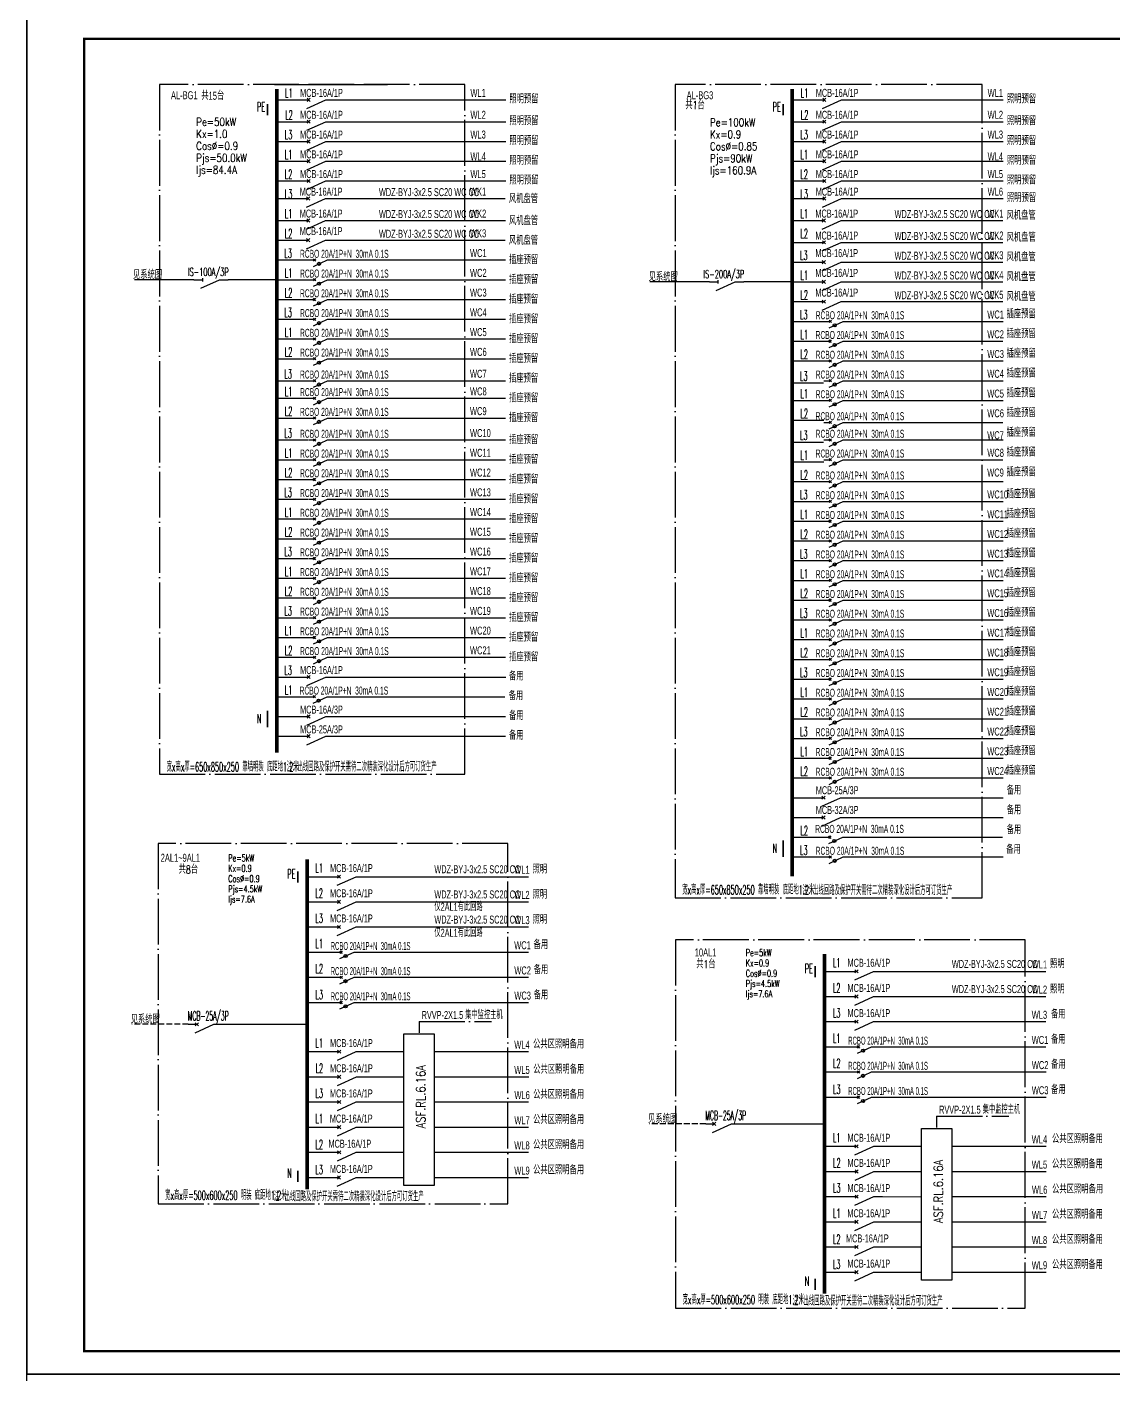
# Model space of a CAD drawing. Extents: x -127004 to 341119, y -13158 to 456864.
# Drawn here: x 240931 to 288442, y 68161 to 127086 of the extents above; entities that cross this region are included whole.
import ezdxf

# ---------------------------------------------------------------- set-up
doc = ezdxf.new("R2010")
doc.units = 0
doc.header["$LTSCALE"] = 1000
for name, pattern in [('CONTINOUS', [0]), ('DASH', [0.35, 0.25, -0.1]), ('DOTE', [2.42, 2, -0.2, 0.02, -0.2])]:
    doc.linetypes.add(name, pattern=pattern)
doc.layers.get('0').update_dxf_attribs({"linetype": 'CONTINUOUS'})
for name, color, linetype in [('D-TEXT', 7, 'CONTINUOUS'), ('DIM-箱柜', 3, 'CONTINUOUS'), ('DQ', 7, 'CONTINOUS'), ('EL-1', 4, 'DASH'), ('ELEMENT', 3, 'CONTINUOUS'), ('EQUIP-箱柜', 3, 'CONTINUOUS'), ('SIG_TEXT', 7, 'CONTINUOUS'), ('TEL_TEXT', 3, 'CONTINUOUS'), ('TEL_TITLE', 7, 'CONTINUOUS'), ('WIRE-照明', 1, 'CONTINUOUS'), ('内审意见修改', 2, 'CONTINUOUS')]:
    doc.layers.add(name, color=color, linetype=linetype)
doc.layers.add('内审要求修改2.10', color=6, linetype='CONTINUOUS', plot=False)
doc.styles.add('_COMPLEX', font='ros.shx', dxfattribs={"width": 0.6, "bigfont": 'jd.shx'})
doc.styles.add('_HZTXT', font='ROMANS2', dxfattribs={"width": 0.8, "bigfont": 'HZDF2'})
doc.styles.add('_TEL_DIM', font='ROMANS2', dxfattribs={"width": 0.8, "height": 3.5, "bigfont": 'HZDF2'})
doc.styles.add('B', font='ROMANS2', dxfattribs={"width": 0.8, "bigfont": 'HZDF2'})
doc.styles.add('DIM_FONT', font='ROMANS', dxfattribs={"bigfont": 'HZTXT'})
doc.styles.get("Standard").update_dxf_attribs({"font": 'GBENOR', "bigfont": 'GBCBIG'})

# ---------------------------------------------------------------- blocks, each defined once
blk = doc.blocks.new('SADF AGF AERG AER GER')
at = {"layer": 'DIM-箱柜'}
blk.add_lwpolyline([(-462150, -1228514), (-378050, -1228514), (-378050, -1287914), (-462150, -1287914)], close=True, dxfattribs=at)
blk = doc.blocks.new('A$C6873132B')
at = {"layer": 'DIM-箱柜'}
blk.add_blockref('SADF AGF AERG AER GER', (378050, 1287914), dxfattribs=at)
blk = doc.blocks.new('M_M19DXM')
for p, q in [((-0.25, -0.2), (0, -0.75)), ((-0.047, -0.203), (0.047, -0.297)), ((-0.047, -0.297), (0.047, -0.203))]:
    blk.add_line(p, q)
for points in [[(0, 0), (0, -0.25)], [(0, -0.75), (0, -1)]]:
    blk.add_lwpolyline(points)
blk.add_circle((-0.151, -0.417), 0.0615)
at = {"style": 'DIM_FONT', "width": 0.8, "flags": 9}
blk.add_attdef('S', (0.25, -0.5), '', height=0.2, dxfattribs=at)
blk = doc.blocks.new('M_M7')
for p, q in [((-0.25, -0.2), (0, -0.75)), ((-0.047, -0.297), (0.047, -0.203)), ((-0.047, -0.203), (0.047, -0.297))]:
    blk.add_line(p, q)
for points in [[(0, 0), (0, -0.25)], [(0, -0.75), (0, -1)]]:
    blk.add_lwpolyline(points)
at = {"width": 0.8, "flags": 9}
blk.add_attdef('S', (0.25, -0.5), '', height=0.2, dxfattribs=at)
blk = doc.blocks.new('M_M8')
for p, q in [((-0.25, -0.2), (0, -0.75)), ((0.05, -0.25), (-0.05, -0.25))]:
    blk.add_line(p, q)
for points in [[(0, 0), (0, -0.25)], [(0, -0.75), (0, -1)]]:
    blk.add_lwpolyline(points)
at = {"style": 'DIM_FONT', "width": 0.8, "flags": 9}
blk.add_attdef('S', (0.25, -0.5), '', height=0.2, dxfattribs=at)

msp = doc.modelspace()

# ---------------------------------------------------------------- linework, layer by layer
at = {"linetype": 'DOTE'}
for p, q in [((260088, 124561), (246731, 124561)), ((246731, 124561), (246731, 94397)), ((260088, 94397), (260088, 124561)), ((282714, 124561), (269287, 124561)), ((269287, 124561), (269287, 88994)), ((282714, 88994), (282714, 124561)), ((246731, 94397), (260088, 94397)), ((269287, 88994), (282714, 88994))]:
    msp.add_line(p, q, dxfattribs=at)
at = {"color": 0, "linetype": 'DOTE'}
for p, q in [((261967, 91373), (246667, 91373)), ((246667, 91373), (246667, 75602)), ((261967, 75602), (261967, 91373)), ((284604, 87150), (269304, 87150)), ((269304, 87150), (269304, 71036)), ((284604, 71036), (284604, 87150)), ((258089, 83588, 0), (261247, 83588, 0)), ((258089, 83588, 0), (258089, 83082, 0)), ((280726, 79447, 0), (283884, 79447, 0)), ((280726, 79447, 0), (280726, 78940, 0)), ((246667, 75602), (261967, 75602)), ((269304, 71036), (284604, 71036))]:
    msp.add_line(p, q, dxfattribs=at)
at = {"linetype": 'Continuous', "const_width": 72.9}
for points in [[(251453, 123710), (251453, 123213)], [(274010, 123710), (274010, 123213)], [(251453, 97176), (251453, 96448)], [(274010, 91500), (274010, 90772)]]:
    msp.add_lwpolyline(points, dxfattribs=at)
at = {"color": 1, "linetype": 'Continuous', "const_width": 72.9}
for points in [[(252781, 90154), (252781, 89657)], [(275418, 86013), (275418, 85516)], [(252781, 77064), (252781, 76567)], [(275418, 72336), (275418, 71839)]]:
    msp.add_lwpolyline(points, dxfattribs=at)
at = {"layer": 'DQ'}
for points in [[(258751, 76403), (257423, 76403), (257423, 83047), (258751, 83047)], [(281389, 72261), (280061, 72261), (280061, 78906), (281389, 78906)]]:
    msp.add_lwpolyline(points, close=True, dxfattribs=at)
at = {"layer": 'EL-1'}
for p, q in [((247984, 83460), (245527, 83460)), ((270622, 79107), (268164, 79107))]:
    msp.add_line(p, q, dxfattribs=at)
at = {"layer": 'EQUIP-箱柜'}
msp.add_line((251758, 124561), (256708, 124561), dxfattribs=at)
at = {"layer": 'TEL_TITLE'}
msp.add_lwpolyline([(240931, 68161), (325031, 68161), (325031, 127561), (240931, 127561)], close=True, dxfattribs=at)
at = {"layer": 'TEL_TITLE', "const_width": 100}
msp.add_lwpolyline([(243431, 69161), (324031, 69161), (324031, 126561), (243431, 126561)], close=True, dxfattribs=at)
at = {"layer": 'WIRE-照明'}
for p, q in [((251853, 123900), (253257, 123900)), ((254192, 123900), (261875, 123900)), ((274409, 123900), (275813, 123900)), ((276749, 123900), (283642, 123900)), ((251853, 122941), (253257, 122941)), ((254192, 122941), (261875, 122941)), ((274409, 122941), (275813, 122941)), ((276749, 122941), (283642, 122941)), ((251834, 122077), (253238, 122077)), ((254192, 122077), (261875, 122077)), ((274390, 122077), (275795, 122077)), ((276749, 122077), (283642, 122077)), ((251837, 121213), (253241, 121213)), ((254192, 121213), (261875, 121213)), ((274393, 121213), (275797, 121213)), ((276749, 121213), (283642, 121213)), ((251834, 120349), (253238, 120349)), ((254192, 120349), (261875, 120349)), ((274390, 120349), (275795, 120349)), ((276749, 120349), (283642, 120349)), ((251834, 119580), (253238, 119580)), ((254174, 119580), (261857, 119580)), ((274390, 119580), (275795, 119580)), ((276749, 119580), (283642, 119580)), ((251837, 118621), (253241, 118621)), ((254176, 118621), (261859, 118621)), ((274393, 118621), (275797, 118621)), ((276730, 118621), (283623, 118621)), ((251837, 117757), (253241, 117757)), ((254174, 117757), (261857, 117757)), ((274393, 117662), (275797, 117662)), ((276732, 117662), (283626, 117662)), ((251818, 116892), (253222, 116892)), ((254176, 116892), (261859, 116892)), ((274374, 116798), (275778, 116798)), ((276730, 116798), (283623, 116798)), ((251837, 116028), (253241, 116028)), ((254178, 116028), (261861, 116028)), ((274393, 115934), (275797, 115934)), ((276730, 115934), (283623, 115934)), ((251837, 115164), (253241, 115164)), ((254176, 115164), (261859, 115164)), ((274393, 115069), (275797, 115069)), ((276732, 115069), (283626, 115069)), ((251818, 114300), (253222, 114300)), ((254178, 114300), (261861, 114300)), ((274374, 114205), (275778, 114205)), ((276734, 114205), (283628, 114205)), ((251837, 113436), (253241, 113436)), ((254178, 113436), (261861, 113436)), ((274393, 113341), (275797, 113341)), ((276732, 113341), (283626, 113341)), ((251837, 112572), (253241, 112572)), ((254178, 112572), (261861, 112572)), ((274393, 112477), (275797, 112477)), ((276734, 112477), (283628, 112477)), ((251818, 111613), (253222, 111613)), ((254176, 111613), (261859, 111613)), ((274374, 111518), (275778, 111518)), ((276734, 111613), (283628, 111613)), ((251837, 110844), (253241, 110844)), ((254178, 110844), (261861, 110844)), ((274393, 110749), (275797, 110749)), ((276734, 110749), (283628, 110749)), ((251837, 109980), (253241, 109980)), ((254176, 109980), (261859, 109980)), ((274393, 109885), (275797, 109885)), ((276732, 109790), (283626, 109790)), ((251818, 109021), (253222, 109021)), ((254178, 109021), (261861, 109021)), ((276734, 109021), (283628, 109021)), ((274374, 108926), (275778, 108926)), ((251837, 108157), (253241, 108157)), ((254178, 108157), (261861, 108157)), ((274393, 108062), (275797, 108062)), ((276732, 108157), (283626, 108157)), ((251837, 107292), (253241, 107292)), ((254178, 107292), (261861, 107292)), ((274393, 107198), (275797, 107198)), ((276734, 107198), (283628, 107198)), ((251818, 106428), (253222, 106428)), ((254178, 106428), (261861, 106428)), ((274374, 106333), (275778, 106333)), ((276734, 106333), (283628, 106333)), ((251837, 105564), (253241, 105564)), ((254178, 105564), (261861, 105564)), ((274393, 105469), (275797, 105469)), ((276734, 105469), (283628, 105469)), ((251837, 104700), (253241, 104700)), ((254178, 104700), (261861, 104700)), ((274393, 104605), (275797, 104605)), ((276734, 104605), (283628, 104605)), ((251818, 103836), (253222, 103836)), ((254178, 103836), (261861, 103836)), ((274374, 103741), (275778, 103741)), ((276734, 103741), (283628, 103741)), ((251837, 102972), (253241, 102972)), ((254178, 102972), (261861, 102972)), ((274393, 102877), (275797, 102877)), ((276734, 102877), (283628, 102877)), ((251837, 102108), (253241, 102108)), ((254178, 102108), (261861, 102108)), ((274393, 102013), (275797, 102013)), ((276734, 102013), (283628, 102013)), ((251818, 101244), (253222, 101244)), ((254178, 101244), (261861, 101244)), ((274374, 101149), (275778, 101149)), ((276734, 101149), (283628, 101149)), ((251837, 100380), (253241, 100380)), ((254178, 100380), (261861, 100380)), ((274393, 100285), (275797, 100285)), ((276734, 100285), (283628, 100285)), ((251837, 99515), (253241, 99515)), ((254178, 99515), (261861, 99515)), ((274393, 99421), (275797, 99421)), ((276734, 99421), (283628, 99421)), ((251818, 98651), (253222, 98651)), ((254192, 98651), (261875, 98651)), ((274393, 98556), (275797, 98556)), ((276734, 98556), (283628, 98556)), ((251837, 97787), (253241, 97787)), ((254159, 97787), (261842, 97787)), ((274393, 97692), (275797, 97692)), ((276734, 97692), (283628, 97692)), ((251837, 96923), (253241, 96923)), ((254178, 96923), (261861, 96923)), ((274393, 96828), (275797, 96828)), ((276734, 96828), (283628, 96828)), ((251818, 96059), (253222, 96059)), ((254178, 96059), (261861, 96059)), ((274393, 95964), (275797, 95964)), ((276734, 95964), (283628, 95964)), ((274393, 95100), (275797, 95100)), ((276734, 95100), (283628, 95100)), ((274393, 94236), (275797, 94236)), ((276734, 94236), (283628, 94236)), ((274393, 93372), (275797, 93372)), ((276749, 93372), (283642, 93372)), ((274393, 92508), (275797, 92508)), ((276749, 92508), (283642, 92508)), ((274393, 91644), (275797, 91644)), ((276715, 91644), (283609, 91644)), ((274393, 90779), (275797, 90779)), ((276734, 90779), (283628, 90779)), ((253178, 89917), (254582, 89917)), ((255520, 89917), (262870, 89917)), ((253178, 88816), (254582, 88816)), ((255520, 88816), (262870, 88816)), ((253178, 87716), (254582, 87716)), ((255520, 87716), (262870, 87716)), ((253178, 86615), (254582, 86615)), ((255520, 86615), (262870, 86615)), ((253183, 85515), (254587, 85515)), ((255524, 85515), (262875, 85515)), ((275815, 85776), (277219, 85776)), ((278157, 85776), (285507, 85776)), ((253183, 84414), (254587, 84414)), ((255524, 84414), (262875, 84414)), ((275815, 84675), (277219, 84675)), ((278157, 84675), (285507, 84675)), ((275815, 83575), (277219, 83575)), ((278157, 83575), (285507, 83575)), ((253181, 82263), (254585, 82263)), ((255522, 82263), (257425, 82263)), ((258751, 82263), (262872, 82263)), ((275815, 82474), (277219, 82474)), ((278157, 82474), (285507, 82474)), ((275820, 81374), (277224, 81374)), ((278162, 81374), (285512, 81374)), ((253187, 81163), (254591, 81163)), ((255529, 81163), (257427, 81162)), ((258751, 81163), (262879, 81163)), ((275820, 80273), (277224, 80273)), ((278162, 80273), (285512, 80273)), ((253185, 80062), (254589, 80062)), ((255527, 80062), (257425, 80062)), ((258749, 80062), (262877, 80062)), ((253181, 78962), (254585, 78962)), ((255522, 78962), (257425, 78962)), ((258751, 78962), (262872, 78962)), ((253181, 77861), (254585, 77861)), ((255522, 77861), (257424, 77861)), ((258751, 77861), (262872, 77861)), ((275818, 78122), (277222, 78122)), ((278159, 78122), (280063, 78122)), ((281389, 78122), (285510, 78122)), ((253178, 76761), (254582, 76761)), ((255520, 76761), (257423, 76761)), ((258751, 76761), (262872, 76761)), ((275825, 77021), (277229, 77021)), ((278166, 77021), (280064, 77021)), ((281389, 77021), (285516, 77021)), ((275822, 75921), (277226, 75921)), ((278164, 75921), (280062, 75920)), ((281386, 75921), (285514, 75921)), ((275818, 74821), (277222, 74821)), ((278159, 74821), (280062, 74821)), ((281389, 74821), (285510, 74821)), ((275818, 73720), (277222, 73720)), ((278159, 73720), (280061, 73720)), ((281389, 73720), (285510, 73720)), ((275815, 72620), (277219, 72620)), ((278157, 72620), (280061, 72620)), ((281389, 72620), (285510, 72620))]:
    msp.add_line(p, q, dxfattribs=at)
at = {"layer": 'WIRE-照明', "linetype": 'Continuous'}
for p, q in [((248229, 116028), (245630, 116028)), ((251837, 116028), (249729, 116028)), ((270785, 115934), (268186, 115934)), ((274393, 115934), (272285, 115934)), ((249297, 83460), (253183, 83460)), ((271934, 79107), (275820, 79107))]:
    msp.add_line(p, q, dxfattribs=at)
at = {"layer": 'WIRE-照明', "const_width": 160}
for points in [[(251856, 124376), (251856, 95335)], [(274412, 124376), (274412, 89932)], [(253183, 90675), (253183, 76246)], [(275820, 86534), (275820, 71680)]]:
    msp.add_lwpolyline(points, dxfattribs=at)

# ---------------------------------------------------------------- block references
at = {"layer": 'DIM-箱柜'}
msp.add_blockref('SADF AGF AERG AER GER', (703081, 1356075), dxfattribs=at)
at = {"layer": 'DQ'}
for name, p, xscale, yscale, zscale, rotation in [('M_M7', (252882, 123900), 1500, 1500, 1500, 90), ('M_M7', (275438, 123900), 1500, 1500, 1500, 90), ('M_M7', (252882, 122941), 1500.000000000001, 1500.000000000001, 1500.000000000001, 89.99999999999999), ('M_M7', (275438, 122941), 1500.000000000001, 1500.000000000001, 1500.000000000001, 89.99999999999999), ('M_M7', (252882, 122077), 1500.000000000001, 1500.000000000001, 1500.000000000001, 89.99999999999999), ('M_M7', (275438, 122077), 1500.000000000001, 1500.000000000001, 1500.000000000001, 89.99999999999999), ('M_M7', (252882, 121213), 1500.000000000001, 1500.000000000001, 1500.000000000001, 89.99999999999999), ('M_M7', (275438, 121213), 1500.000000000001, 1500.000000000001, 1500.000000000001, 89.99999999999999), ('M_M7', (252882, 120349), 1500, 1500, 1500, 90), ('M_M7', (275438, 120349), 1500, 1500, 1500, 90), ('M_M7', (252863, 119580), 1500, 1500, 1500, 90), ('M_M7', (275438, 119580), 1500.000000000001, 1500.000000000001, 1500.000000000001, 89.99999999999999), ('M_M7', (252866, 118621), 1500, 1500, 1500, 90), ('M_M7', (275420, 118621), 1500.000000000001, 1500.000000000001, 1500.000000000001, 89.99999999999999), ('M_M7', (252863, 117757), 1500.000000000001, 1500.000000000001, 1500.000000000001, 89.99999999999999), ('M_M7', (275422, 117662), 1500, 1500, 1500, 90), ('M_M7', (275420, 116798), 1500, 1500, 1500, 89.99999999999999), ('M_M8', (248232, 116028), 1500, 1500, 1500, 90), ('M_M8', (270785, 115934), 1500.000000000001, 1500.000000000001, 1500.000000000001, 89.99999999999999), ('M_M7', (275420, 115934), 1500, 1500, 1500, 89.99999999999999), ('M_M7', (275420, 115069), 1500, 1500, 1500, 89.99999999999999), ('M_M7', (252882, 98651), 1500.000000000001, 1500.000000000001, 1500.000000000001, 89.99999999999999), ('M_M7', (252882, 96923), 1500.000000000001, 1500.000000000001, 1500.000000000001, 89.99999999999999), ('M_M7', (252882, 96059), 1500.000000000001, 1500.000000000001, 1500.000000000001, 89.99999999999999), ('M_M7', (275396, 93372), 1500.000000000001, 1500.000000000001, 1500.000000000001, 89.99999999999999), ('M_M7', (275396, 92508), 1500.000000000001, 1500.000000000001, 1500.000000000001, 89.99999999999999), ('M_M7', (254207, 89917), 1500, 1500, 1500, 90), ('M_M7', (254207, 88816), 1500, 1500, 1500, 90), ('M_M7', (254207, 87716), 1500, 1500, 1500, 90), ('M_M7', (276844, 85776), 1500, 1500, 1500, 90), ('M_M7', (276844, 84675), 1500, 1500, 1500, 90), ('M_M7', (247984, 83460), 1500, 1500, 1500, 90), ('M_M7', (276844, 83575), 1500, 1500, 1500, 90), ('M_M7', (254210, 82263), 1500, 1500, 1500, 90), ('M_M7', (254216, 81163), 1500, 1500, 1500, 90), ('M_M7', (254214, 80062), 1500, 1500, 1500, 90), ('M_M7', (254210, 78962), 1500, 1500, 1500, 90), ('M_M7', (270622, 79107), 1500, 1500, 1500, 90), ('M_M7', (254210, 77861), 1500, 1500, 1500, 90), ('M_M7', (276847, 78122), 1500, 1500, 1500, 90), ('M_M7', (254207, 76761), 1500, 1500, 1500, 90), ('M_M7', (276854, 77021), 1500, 1500, 1500, 90), ('M_M7', (276851, 75921), 1500, 1500, 1500, 90), ('M_M7', (276847, 74821), 1500, 1500, 1500, 90), ('M_M7', (276847, 73720), 1500, 1500, 1500, 90), ('M_M7', (276844, 72620), 1500, 1500, 1500, 90)]:
    msp.add_blockref(name, p, dxfattribs=dict(at, xscale=xscale, yscale=yscale, zscale=zscale, rotation=rotation))
at = {"layer": 'ELEMENT'}
for p, xscale, yscale, zscale, rotation in [((253238, 116892), 1124.999999999998, 1124.999999999998, 1124.999999999998, 89.99999999999999), ((253241, 116028), 1125, 1125, 1125, 90), ((253238, 115164), 1125, 1125, 1125, 90), ((253241, 114300), 1125, 1125, 1125, 90), ((275797, 114205), 1125, 1125, 1125, 90), ((253241, 113436), 1125, 1125, 1125, 90), ((275795, 113341), 1125, 1125, 1125, 90), ((253241, 112572), 1125, 1125, 1125, 90), ((275797, 112477), 1125, 1125, 1125, 90), ((253238, 111613), 1124.999999999998, 1124.999999999998, 1124.999999999998, 89.99999999999999), ((275797, 111613), 1125, 1125, 1125, 90), ((253241, 110844), 1125, 1125, 1125, 90), ((275797, 110749), 1125, 1125, 1125, 90), ((253238, 109980), 1125, 1125, 1125, 90), ((275795, 109790), 1124.999999999998, 1124.999999999998, 1124.999999999998, 89.99999999999999), ((253241, 109021), 1124.999999999998, 1124.999999999998, 1124.999999999998, 89.99999999999999), ((275797, 109021), 1125, 1125, 1125, 90), ((253241, 108157), 1125, 1125, 1125, 90), ((275795, 108157), 1125, 1125, 1125, 90), ((253241, 107292), 1125, 1125, 1125, 90), ((275797, 107198), 1124.999999999998, 1124.999999999998, 1124.999999999998, 89.99999999999999), ((253241, 106428), 1125, 1125, 1125, 90), ((275797, 106333), 1125, 1125, 1125, 90), ((253241, 105564), 1125, 1125, 1125, 90), ((275797, 105469), 1125, 1125, 1125, 90), ((253241, 104700), 1125, 1125, 1125, 90), ((275797, 104605), 1125, 1125, 1125, 90), ((253241, 103836), 1125, 1125, 1125, 90), ((275797, 103741), 1125, 1125, 1125, 90), ((253241, 102972), 1125, 1125, 1125, 90), ((275797, 102877), 1125, 1125, 1125, 90), ((253241, 102108), 1125, 1125, 1125, 90), ((275797, 102013), 1125, 1125, 1125, 90), ((253241, 101244), 1125, 1125, 1125, 90), ((275797, 101149), 1125, 1125, 1125, 90), ((253241, 100380), 1125, 1125, 1125, 90), ((275797, 100285), 1125, 1125, 1125, 90), ((253241, 99515), 1125, 1125, 1125, 90), ((275797, 99421), 1125, 1125, 1125, 90), ((275797, 98556), 1125, 1125, 1125, 90), ((253222, 97787), 1124.999999999988, 1124.999999999988, 1124.999999999988, 89.99999999999999), ((275797, 97692), 1125, 1125, 1125, 90), ((275797, 96828), 1125, 1125, 1125, 90), ((275797, 95964), 1125, 1125, 1125, 90), ((275797, 95100), 1125, 1125, 1125, 90), ((275797, 94236), 1125, 1125, 1125, 90), ((275778, 91644), 1125, 1125, 1125, 89.99999999999999), ((275797, 90779), 1125, 1125, 1125, 90), ((254399, 86615), 1125, 1125, 1125, 90), ((254399, 85515), 1125, 1125, 1125, 90), ((254399, 84414), 1125, 1125, 1125, 90), ((277037, 82474), 1125, 1125, 1125, 90), ((277037, 81374), 1125, 1125, 1125, 90), ((277037, 80273), 1125, 1125, 1125, 90)]:
    msp.add_blockref('M_M19DXM', p, dxfattribs=dict(at, xscale=xscale, yscale=yscale, zscale=zscale, rotation=rotation))
at = {"layer": '内审要求修改2.10'}
for p in [(325031, 68161), (325031, 8761)]:
    msp.add_blockref('A$C6873132B', p, dxfattribs=at)

# ---------------------------------------------------------------- texts
at = {"layer": 'D-TEXT', "style": '_HZTXT'}
for s, width, p in [('L1', 0.45, (252221, 123995)), ('L1', 0.45, (274777, 123995)), ('PE', 0.45, (250991, 123394)), ('PE', 0.45, (273547, 123394)), ('L2', 0.45, (252228, 123036)), ('L2', 0.45, (274784, 123036)), ('L3', 0.45, (252207, 122171)), ('L3', 0.45, (274763, 122171)), ('L1', 0.45, (252209, 121307)), ('L1', 0.45, (274765, 121307)), ('L2', 0.45, (252207, 120443)), ('L2', 0.45, (274763, 120443)), ('L3', 0.45, (252209, 119579)), ('L3', 0.45, (274765, 119579)), ('L1', 0.45, (252209, 118715)), ('L1', 0.45, (274765, 118715)), ('L2', 0.45, (252209, 117851)), ('L2', 0.45, (274765, 117851)), ('L3', 0.45, (252190, 116987)), ('L3', 0.45, (274746, 116892)), ('L1', 0.45, (252209, 116122)), ('L1', 0.45, (274765, 116028)), ('L2', 0.45, (252209, 115258)), ('L2', 0.45, (274765, 115164)), ('L3', 0.45, (252190, 114394)), ('L3', 0.45, (274746, 114299)), ('L1', 0.45, (252209, 113530)), ('L1', 0.45, (274765, 113435)), ('L2', 0.45, (252209, 112666)), ('L2', 0.45, (274765, 112571)), ('L3', 0.45, (252190, 111707)), ('L3', 0.45, (274746, 111612)), ('L1', 0.45, (252209, 110938)), ('L1', 0.45, (274765, 110843)), ('L2', 0.45, (252209, 110074)), ('L2', 0.45, (274765, 109979)), ('L3', 0.45, (252190, 109115)), ('L3', 0.45, (274746, 109020)), ('L1', 0.45, (252209, 108251)), ('L1', 0.45, (274765, 108156)), ('L2', 0.45, (252209, 107387)), ('L2', 0.45, (274765, 107292)), ('L3', 0.45, (252190, 106522)), ('L3', 0.45, (274746, 106428)), ('L1', 0.45, (252209, 105658)), ('L1', 0.45, (274765, 105563)), ('L2', 0.45, (252209, 104794)), ('L2', 0.45, (274765, 104699)), ('L3', 0.45, (252190, 103930)), ('L3', 0.45, (274746, 103835)), ('L1', 0.45, (252209, 103066)), ('L1', 0.45, (274765, 102971)), ('L2', 0.45, (252209, 102202)), ('L2', 0.45, (274765, 102107)), ('L3', 0.45, (252190, 101338)), ('L3', 0.45, (274746, 101243)), ('L1', 0.45, (252209, 100474)), ('L1', 0.45, (274765, 100379)), ('L2', 0.45, (252209, 99610)), ('L2', 0.45, (274765, 99515)), ('L3', 0.45, (252190, 98745)), ('L3', 0.45, (274746, 98651)), ('L1', 0.45, (252209, 97881)), ('L1', 0.45, (274765, 97786)), ('L2', 0.45, (274765, 96922)), ('N', 0.45, (250991, 96630)), ('L3', 0.45, (274746, 96058)), ('L1', 0.45, (274765, 95194)), ('宽x高x厚=650x850x250 靠墙明装 底距地1.2米', 0.45, (247041, 94521)), ('注：出线回路及保护开关需待二次精装深化设计后方可订货生产', 0.45, (252299, 94521)), ('L2', 0.45, (274765, 94330)), ('L2', 0.45, (274765, 91738)), ('N', 0.45, (273547, 90954)), ('L3', 0.45, (274746, 90874)), ('L1', 0.45, (253548, 90094)), ('宽x高x厚=650x850x250 靠墙明装 底距地1.2米', 0.45, (269597, 89142)), ('L2', 0.45, (253548, 88994)), ('注：出线回路及保护开关需待二次精装深化设计后方可订货生产', 0.45, (274855, 89118)), ('L3', 0.45, (253548, 87893)), ('L1', 0.45, (253548, 86793)), ('L2', 0.45, (253553, 85693)), ('L1', 0.45, (276186, 85953)), ('L3', 0.45, (253553, 84553)), ('L2', 0.45, (276186, 84853)), ('MCB-25A/3P', 0.4, (247969, 83627, 0)), ('L3', 0.45, (276186, 83752)), ('L1', 0.45, (253548, 82441)), ('L1', 0.45, (276186, 82652)), ('L2', 0.45, (276190, 81551)), ('L2', 0.45, (253555, 81340)), ('L3', 0.45, (276190, 80412)), ('L3', 0.45, (253553, 80240)), ('MCB-25A/3P', 0.4, (270606, 79273, 0)), ('L1', 0.45, (253551, 79139)), ('L2', 0.45, (253551, 78000)), ('L1', 0.45, (276186, 78300)), ('L3', 0.45, (253548, 76900)), ('L2', 0.45, (276192, 77199)), ('宽x高x厚=500x600x250 明装 底距地1.2米', 0.45, (246977, 75781)), ('注：出线回路及保护开关需待二次精装深化设计后方可订货生产', 0.45, (251734, 75725)), ('L3', 0.45, (276190, 76099)), ('L1', 0.45, (276188, 74998)), ('L2', 0.45, (276188, 73859)), ('L3', 0.45, (276186, 72758)), ('宽x高x厚=500x600x250 明装 底距地1.2米', 0.45, (269614, 71215)), ('注：出线回路及保护开关需待二次精装深化设计后方可订货生产', 0.45, (274432, 71160))]:
    msp.add_text(s, height=400, dxfattribs=dict(at, width=width)).set_placement(p)
at = {"layer": 'D-TEXT', "color": 1, "style": '_HZTXT', "width": 0.45}
for s, p in [('PE', (252318, 89839)), ('PE', (274956, 85698)), ('N', (252318, 76749)), ('N', (274956, 72021))]:
    msp.add_text(s, height=400, dxfattribs=at).set_placement(p)
at = {"layer": 'D-TEXT', "style": '_HZTXT', "width": 0.8}
for p in [(258360, 78907), (280997, 74766)]:
    msp.add_text('ASF.RL.6.16A', height=400, rotation=90, dxfattribs=at).set_placement(p)
at = {"layer": 'SIG_TEXT', "style": '_TEL_DIM'}
for s, height, width, p in [('Pe=50kW', 350, 0.8, (248334, 122757)), ('Kx=1.0', 350, 0.8, (248334, 122232)), ('Pe=100kW', 350, 0.8, (270809, 122737)), ('Cos%%C=0.9', 350, 0.8, (248334, 121707)), ('Cos%%C=0.85', 350, 0.8, (270809, 121687)), ('Kx=0.9', 350, 0.8, (270809, 122212)), ('Pjs=50.0kW', 350, 0.8, (248334, 121182)), ('Pjs=90kW', 350, 0.8, (270809, 121162)), ('Ijs=84.4A', 350, 0.8, (248334, 120657)), ('Ijs=160.9A', 350, 0.8, (270809, 120637)), ('Pe=5kW', 300, 0.7, (249737, 90583)), ('Kx=0.9', 300, 0.7, (249737, 90133)), ('Cos%%C=0.9', 300, 0.7, (249737, 89683)), ('Pjs=4.5kW', 300, 0.7, (249737, 89233)), ('Ijs=7.6A', 300, 0.7, (249737, 88783)), ('Pe=5kW', 300, 0.7, (272374, 86442)), ('Kx=0.9', 300, 0.7, (272374, 85992)), ('Cos%%C=0.9', 300, 0.7, (272374, 85542)), ('Pjs=4.5kW', 300, 0.7, (272374, 85092)), ('Ijs=7.6A', 300, 0.7, (272374, 84642))]:
    msp.add_text(s, height=height, dxfattribs=dict(at, width=width)).set_placement(p)
at = {"layer": 'TEL_TEXT', "ltscale": 2, "style": '_COMPLEX'}
for s, width, p in [('MCB-16A/1P', 0.6, (252881, 124027)), ('WL1', 0.7, (260330, 124027)), ('MCB-16A/1P', 0.6, (275438, 124027)), ('WL1', 0.7, (282956, 124027)), ('AL-BG1', 0.7, (247232, 123923)), ('共15台', 0.7, (248559, 123900)), ('照明预留', 0.7, (262034, 123753)), ('AL-BG3', 0.7, (269788, 123923)), ('照明预留', 0.7, (283801, 123753)), ('MCB-16A/1P', 0.6, (252881, 123068)), ('照明预留', 0.7, (262034, 122794)), ('MCB-16A/1P', 0.6, (275438, 123068)), ('照明预留', 0.7, (283801, 122794)), ('MCB-16A/1P', 0.6, (252881, 122204)), ('MCB-16A/1P', 0.6, (275438, 122204)), ('照明预留', 0.7, (262034, 121930)), ('照明预留', 0.7, (283801, 121930)), ('MCB-16A/1P', 0.6, (252881, 121339)), ('照明预留', 0.7, (262034, 121066)), ('MCB-16A/1P', 0.6, (275438, 121339)), ('照明预留', 0.7, (283801, 121066)), ('MCB-16A/1P', 0.6, (252881, 120475)), ('MCB-16A/1P', 0.6, (275438, 120475)), ('照明预留', 0.7, (262034, 120202)), ('照明预留', 0.7, (283801, 120202)), ('MCB-16A/1P', 0.6, (252863, 119706)), ('WDZ-BYJ-3x2.5 SC20 WC CC', 0.6, (256330, 119686)), ('WK1', 0.7, (260311, 119706)), ('风机盘管', 0.7, (262015, 119385)), ('MCB-16A/1P', 0.6, (275438, 119706)), ('照明预留', 0.7, (283801, 119433)), ('MCB-16A/1P', 0.6, (252865, 118747)), ('WDZ-BYJ-3x2.5 SC20 WC CC', 0.6, (256330, 118727)), ('WK2', 0.7, (260313, 118747)), ('MCB-16A/1P', 0.6, (275419, 118747)), ('WDZ-BYJ-3x2.5 SC20 WC CC', 0.6, (278886, 118727)), ('WK1', 0.7, (282937, 118747)), ('风机盘管', 0.7, (283782, 118658)), ('风机盘管', 0.7, (262018, 118426)), ('MCB-16A/1P', 0.6, (252863, 117978)), ('WDZ-BYJ-3x2.5 SC20 WC CC', 0.6, (256330, 117863)), ('WK3', 0.7, (260311, 117883)), ('风机盘管', 0.7, (262015, 117562)), ('MCB-16A/1P', 0.6, (275421, 117788)), ('WDZ-BYJ-3x2.5 SC20 WC CC', 0.6, (278888, 117768)), ('WK2', 0.7, (282940, 117788)), ('风机盘管', 0.7, (283785, 117699)), ('RCBO 20A/1P+N  30mA 0.1S', 0.5, (252875, 116988)), ('WC1', 0.7, (260313, 117019)), ('MCB-16A/1P', 0.6, (275419, 117019)), ('WK3', 0.7, (282937, 116924)), ('插座预留', 0.7, (262018, 116719)), ('WDZ-BYJ-3x2.5 SC20 WC CC', 0.6, (278886, 116904)), ('风机盘管', 0.7, (283782, 116835)), ('RCBO 20A/1P+N  30mA 0.1S', 0.5, (252877, 116124)), ('插座预留', 0.7, (262020, 115854)), ('MCB-16A/1P', 0.6, (275419, 116155)), ('WDZ-BYJ-3x2.5 SC20 WC CC', 0.6, (278886, 116040)), ('WK4', 0.7, (282937, 116060)), ('风机盘管', 0.7, (283782, 115971)), ('RCBO 20A/1P+N  30mA 0.1S', 0.5, (252875, 115260)), ('MCB-16A/1P', 0.6, (275419, 115291)), ('WDZ-BYJ-3x2.5 SC20 WC CC', 0.6, (278886, 115176)), ('WK5', 0.7, (282937, 115196)), ('风机盘管', 0.7, (283782, 115107)), ('插座预留', 0.7, (262018, 114990)), ('RCBO 20A/1P+N  30mA 0.1S', 0.5, (252877, 114396)), ('插座预留', 0.7, (262020, 114126)), ('RCBO 20A/1P+N  30mA 0.1S', 0.5, (275433, 114301)), ('WC1', 0.7, (282940, 114332)), ('插座预留', 0.7, (283785, 114349)), ('RCBO 20A/1P+N  30mA 0.1S', 0.5, (252877, 113532)), ('RCBO 20A/1P+N  30mA 0.1S', 0.5, (275431, 113437)), ('插座预留', 0.7, (283787, 113485)), ('插座预留', 0.7, (262020, 113262)), ('RCBO 20A/1P+N  30mA 0.1S', 0.5, (252877, 112667)), ('插座预留', 0.7, (262020, 112398)), ('RCBO 20A/1P+N  30mA 0.1S', 0.5, (275433, 112573)), ('插座预留', 0.7, (283785, 112621)), ('RCBO 20A/1P+N  30mA 0.1S', 0.5, (252875, 111708)), ('RCBO 20A/1P+N  30mA 0.1S', 0.5, (275433, 111708)), ('插座预留', 0.7, (283787, 111757)), ('插座预留', 0.7, (262018, 111534)), ('RCBO 20A/1P+N  30mA 0.1S', 0.5, (252877, 110939)), ('插座预留', 0.7, (262020, 110670)), ('RCBO 20A/1P+N  30mA 0.1S', 0.5, (275433, 110844)), ('插座预留', 0.7, (283787, 110893)), ('RCBO 20A/1P+N  30mA 0.1S', 0.5, (252875, 110075)), ('插座预留', 0.7, (262018, 109806)), ('RCBO 20A/1P+N  30mA 0.1S', 0.5, (275431, 109885)), ('插座预留', 0.7, (283787, 110029)), ('RCBO 20A/1P+N  30mA 0.1S', 0.5, (252877, 109116)), ('插座预留', 0.7, (262020, 108847)), ('RCBO 20A/1P+N  30mA 0.1S', 0.5, (275433, 109116)), ('插座预留', 0.7, (283785, 109165)), ('RCBO 20A/1P+N  30mA 0.1S', 0.5, (252877, 108252)), ('RCBO 20A/1P+N  30mA 0.1S', 0.5, (275431, 108252)), ('插座预留', 0.7, (283787, 108301)), ('插座预留', 0.7, (262020, 107983)), ('RCBO 20A/1P+N  30mA 0.1S', 0.5, (252877, 107388)), ('插座预留', 0.7, (262020, 107118)), ('RCBO 20A/1P+N  30mA 0.1S', 0.5, (275433, 107293)), ('插座预留', 0.7, (283785, 107436)), ('RCBO 20A/1P+N  30mA 0.1S', 0.5, (252877, 106524)), ('RCBO 20A/1P+N  30mA 0.1S', 0.5, (275433, 106429)), ('插座预留', 0.7, (283787, 106478)), ('插座预留', 0.7, (262020, 106254)), ('RCBO 20A/1P+N  30mA 0.1S', 0.5, (252877, 105660)), ('插座预留', 0.7, (262020, 105390)), ('RCBO 20A/1P+N  30mA 0.1S', 0.5, (275433, 105565)), ('插座预留', 0.7, (283787, 105613)), ('RCBO 20A/1P+N  30mA 0.1S', 0.5, (252877, 104796)), ('插座预留', 0.7, (262020, 104526)), ('RCBO 20A/1P+N  30mA 0.1S', 0.5, (275433, 104701)), ('插座预留', 0.7, (283787, 104749)), ('RCBO 20A/1P+N  30mA 0.1S', 0.5, (252877, 103931)), ('插座预留', 0.7, (262020, 103662)), ('RCBO 20A/1P+N  30mA 0.1S', 0.5, (275433, 103837)), ('插座预留', 0.7, (283787, 103885)), ('RCBO 20A/1P+N  30mA 0.1S', 0.5, (252877, 103067)), ('插座预留', 0.7, (262020, 102798)), ('RCBO 20A/1P+N  30mA 0.1S', 0.5, (275433, 102972)), ('插座预留', 0.7, (283787, 103021)), ('RCBO 20A/1P+N  30mA 0.1S', 0.5, (252877, 102203)), ('插座预留', 0.7, (283787, 102157)), ('插座预留', 0.7, (262020, 101934)), ('RCBO 20A/1P+N  30mA 0.1S', 0.5, (275433, 102108)), ('RCBO 20A/1P+N  30mA 0.1S', 0.5, (252877, 101339)), ('插座预留', 0.7, (262020, 101070)), ('RCBO 20A/1P+N  30mA 0.1S', 0.5, (275433, 101244)), ('插座预留', 0.7, (283787, 101293)), ('RCBO 20A/1P+N  30mA 0.1S', 0.5, (252877, 100475)), ('插座预留', 0.7, (283787, 100429)), ('插座预留', 0.7, (262020, 100206)), ('RCBO 20A/1P+N  30mA 0.1S', 0.5, (275433, 100380)), ('RCBO 20A/1P+N  30mA 0.1S', 0.5, (252877, 99611)), ('插座预留', 0.7, (262020, 99341)), ('RCBO 20A/1P+N  30mA 0.1S', 0.5, (275433, 99516)), ('插座预留', 0.7, (283787, 99565)), ('MCB-16A/1P', 0.6, (252881, 98778)), ('RCBO 20A/1P+N  30mA 0.1S', 0.5, (275433, 98652)), ('插座预留', 0.7, (283787, 98701)), ('备用', 0.7, (262020, 98508)), ('RCBO 20A/1P+N  30mA 0.1S', 0.5, (252858, 97883)), ('备用', 0.7, (262001, 97644)), ('RCBO 20A/1P+N  30mA 0.1S', 0.5, (275433, 97788)), ('插座预留', 0.7, (283787, 97836)), ('MCB-16A/3P', 0.6, (252881, 97050)), ('RCBO 20A/1P+N  30mA 0.1S', 0.5, (275433, 96924)), ('插座预留', 0.7, (283787, 96972)), ('备用', 0.7, (262020, 96780)), ('MCB-25A/3P', 0.6, (252881, 96185)), ('备用', 0.7, (262020, 95916)), ('RCBO 20A/1P+N  30mA 0.1S', 0.5, (275433, 96060)), ('插座预留', 0.7, (283787, 96108)), ('RCBO 20A/1P+N  30mA 0.1S', 0.5, (275433, 95195)), ('插座预留', 0.7, (283787, 95244)), ('RCBO 20A/1P+N  30mA 0.1S', 0.5, (275433, 94331)), ('插座预留', 0.7, (283787, 94380)), ('MCB-25A/3P', 0.6, (275438, 93524)), ('备用', 0.7, (283787, 93516)), ('MCB-32A/3P', 0.6, (275438, 92660)), ('备用', 0.7, (283787, 92652)), ('RCBO 20A/1P+N  30mA 0.1S', 0.5, (275414, 91834)), ('备用', 0.7, (283787, 91788)), ('2AL1~9AL1', 0.7, (246783, 90568)), ('RCBO 20A/1P+N  30mA 0.1S', 0.5, (275433, 90875)), ('备用', 0.7, (283768, 90923)), ('MCB-16A/1P', 0.6, (254189, 90117)), ('WDZ-BYJ-3x2.5 SC20 CC', 0.6, (258753, 90066)), ('WL1', 0.7, (262246, 90043)), ('WL1', 0.7, (262246, 90043)), ('照明', 0.7, (263050, 90061)), ('MCB-16A/1P', 0.6, (254189, 89016)), ('WDZ-BYJ-3x2.5 SC20 CC', 0.6, (258753, 88966)), ('WL2', 0.7, (262246, 88943)), ('WL2', 0.7, (262246, 88943)), ('照明', 0.7, (263050, 88960)), ('仅2AL1有此回路', 0.6, (258753, 88424)), ('MCB-16A/1P', 0.6, (254189, 87916)), ('WDZ-BYJ-3x2.5 SC20 CC', 0.6, (258753, 87865)), ('WL3', 0.7, (262246, 87842)), ('WL3', 0.7, (262246, 87842)), ('照明', 0.7, (263050, 87860)), ('仅2AL1有此回路', 0.6, (258753, 87289)), ('RCBO 20A/1P+N  30mA 0.1S', 0.45, (254219, 86711)), ('WC1', 0.7, (262246, 86742)), ('备用', 0.7, (263091, 86759)), ('10AL1', 0.7, (270144, 86427)), ('备用', 0.7, (263096, 85659)), ('MCB-16A/1P', 0.6, (276826, 85975)), ('WDZ-BYJ-3x2.5 SC20 CC', 0.6, (281390, 85925)), ('WL1', 0.7, (284884, 85902)), ('WL1', 0.7, (284884, 85902)), ('照明', 0.7, (285687, 85920)), ('RCBO 20A/1P+N  30mA 0.1S', 0.45, (254219, 85610)), ('WC2', 0.7, (262251, 85641)), ('RCBO 20A/1P+N  30mA 0.1S', 0.45, (254219, 84510)), ('WC3', 0.7, (262251, 84541)), ('备用', 0.7, (263096, 84558)), ('MCB-16A/1P', 0.6, (276826, 84875)), ('WDZ-BYJ-3x2.5 SC20 CC', 0.6, (281390, 84825)), ('WL2', 0.7, (284884, 84802)), ('WL2', 0.7, (284884, 84802)), ('照明', 0.7, (285687, 84819)), ('RVVP-2X1.5 集中监控主机', 0.6, (258196, 83693, 0)), ('MCB-16A/1P', 0.6, (276826, 83774)), ('WL3', 0.7, (284884, 83701)), ('WL3', 0.7, (284884, 83701)), ('备用', 0.7, (285728, 83719)), ('MCB-16A/1P', 0.6, (254190, 82463)), ('WL4', 0.7, (262249, 82390)), ('公共区照明备用', 0.7, (263072, 82407)), ('RCBO 20A/1P+N  30mA 0.1S', 0.45, (276856, 82570)), ('WC1', 0.7, (284884, 82601)), ('备用', 0.7, (285728, 82618)), ('MCB-16A/1P', 0.6, (254189, 81362)), ('WL5', 0.7, (262249, 81289)), ('公共区照明备用', 0.7, (263079, 81307)), ('RCBO 20A/1P+N  30mA 0.1S', 0.45, (276856, 81469)), ('WC2', 0.7, (284888, 81500)), ('备用', 0.7, (285733, 81518)), ('RCBO 20A/1P+N  30mA 0.1S', 0.45, (276856, 80369)), ('WC3', 0.7, (284888, 80400)), ('备用', 0.7, (285733, 80417)), ('MCB-16A/1P', 0.6, (254187, 80262)), ('WL6', 0.7, (262256, 80189)), ('公共区照明备用', 0.7, (263076, 80206)), ('RVVP-2X1.5 集中监控主机', 0.6, (280833, 79552, 0)), ('MCB-16A/1P', 0.6, (254182, 79162)), ('WL7', 0.7, (262253, 79088)), ('公共区照明备用', 0.7, (263072, 79106)), ('MCB-16A/1P', 0.6, (254122, 78061)), ('公共区照明备用', 0.7, (263072, 78005)), ('MCB-16A/1P', 0.6, (276827, 78322)), ('WL4', 0.7, (284886, 78249)), ('公共区照明备用', 0.7, (285771, 78266)), ('WL8', 0.7, (262249, 77988)), ('MCB-16A/1P', 0.6, (254185, 76961)), ('WL9', 0.7, (262249, 76887)), ('公共区照明备用', 0.7, (263072, 76905)), ('MCB-16A/1P', 0.6, (276826, 77221)), ('WL5', 0.7, (284886, 77148)), ('公共区照明备用', 0.7, (285770, 77166)), ('MCB-16A/1P', 0.6, (276824, 76121)), ('WL6', 0.7, (284893, 76048)), ('公共区照明备用', 0.7, (285776, 76065)), ('MCB-16A/1P', 0.6, (276819, 75020)), ('WL7', 0.7, (284891, 74947)), ('公共区照明备用', 0.7, (285771, 74965)), ('MCB-16A/1P', 0.6, (276759, 73920)), ('公共区照明备用', 0.7, (285771, 73864)), ('WL8', 0.7, (284886, 73847)), ('MCB-16A/1P', 0.6, (276822, 72819)), ('WL9', 0.7, (284886, 72746)), ('公共区照明备用', 0.7, (285771, 72764))]:
    msp.add_text(s, height=350, dxfattribs=dict(at, width=width)).set_placement(p)
at = {"layer": 'TEL_TEXT', "linetype": 'Continuous', "style": 'B', "oblique": 0.7, "width": 0.7}
for s, p in [('共1台', (269732, 123490)), ('见系统图', (245568, 116067)), ('见系统图', (268124, 115972)), ('共1台', (270204, 85914)), ('见系统图', (245465, 83499)), ('见系统图', (268102, 79146))]:
    msp.add_text(s, height=350, dxfattribs=at).set_placement(p)
at = {"layer": 'TEL_TEXT', "style": '_COMPLEX', "width": 0.7}
for s, p in [('WL2', (260330, 123068)), ('WL2', (282956, 123068)), ('WL3', (260330, 122204)), ('WL3', (282956, 122204)), ('WL4', (260330, 121245)), ('WL4', (282956, 121245)), ('WL5', (260330, 120475)), ('WL5', (282956, 120475)), ('WL6', (282956, 119706)), ('WC2', (260313, 116155)), ('WC3', (260313, 115291)), ('WC4', (260313, 114427)), ('WC5', (260313, 113563)), ('WC2', (282940, 113468)), ('WC6', (260313, 112698)), ('WC3', (282940, 112604)), ('WC7', (260311, 111740)), ('WC4', (282940, 111740)), ('WC8', (260313, 110970)), ('WC5', (282940, 110875)), ('WC9', (260311, 110106)), ('WC6', (282940, 110011)), ('WC10', (260313, 109147)), ('WC7', (282937, 109052)), ('WC11', (260313, 108283)), ('WC8', (282940, 108283)), ('WC12', (260313, 107419)), ('WC9', (282937, 107419)), ('WC13', (260313, 106555)), ('WC10', (282940, 106460)), ('WC14', (260313, 105691)), ('WC11', (282940, 105596)), ('WC15', (260313, 104827)), ('WC12', (282940, 104732)), ('WC16', (260313, 103963)), ('WC13', (282940, 103868)), ('WC17', (260313, 103098)), ('WC14', (282940, 103004)), ('WC18', (260313, 102234)), ('WC15', (282940, 102139)), ('WC19', (260313, 101370)), ('WC16', (282940, 101275)), ('WC20', (260313, 100506)), ('WC17', (282940, 100411)), ('WC21', (260313, 99642)), ('WC18', (282940, 99547)), ('WC19', (282940, 98683)), ('WC20', (282940, 97819)), ('WC21', (282940, 96955)), ('WC22', (282940, 96091)), ('WC23', (282940, 95227)), ('WC24', (282940, 94362))]:
    msp.add_text(s, height=350, dxfattribs=at).set_placement(p)
at = {"layer": 'TEL_TEXT', "linetype": 'Continuous', "style": 'B', "width": 0.55}
for s, p in [('IS-100A/3P', (247970, 116194)), ('IS-200A/3P', (270523, 116099))]:
    msp.add_text(s, height=350, dxfattribs=at).set_placement(p)
at = {"layer": '内审意见修改', "linetype": 'Continuous', "style": 'B', "oblique": 0.7, "width": 0.7}
msp.add_text('共8台', height=350, dxfattribs=at).set_placement((247567, 90055))

doc.saveas('drawing.dxf')
